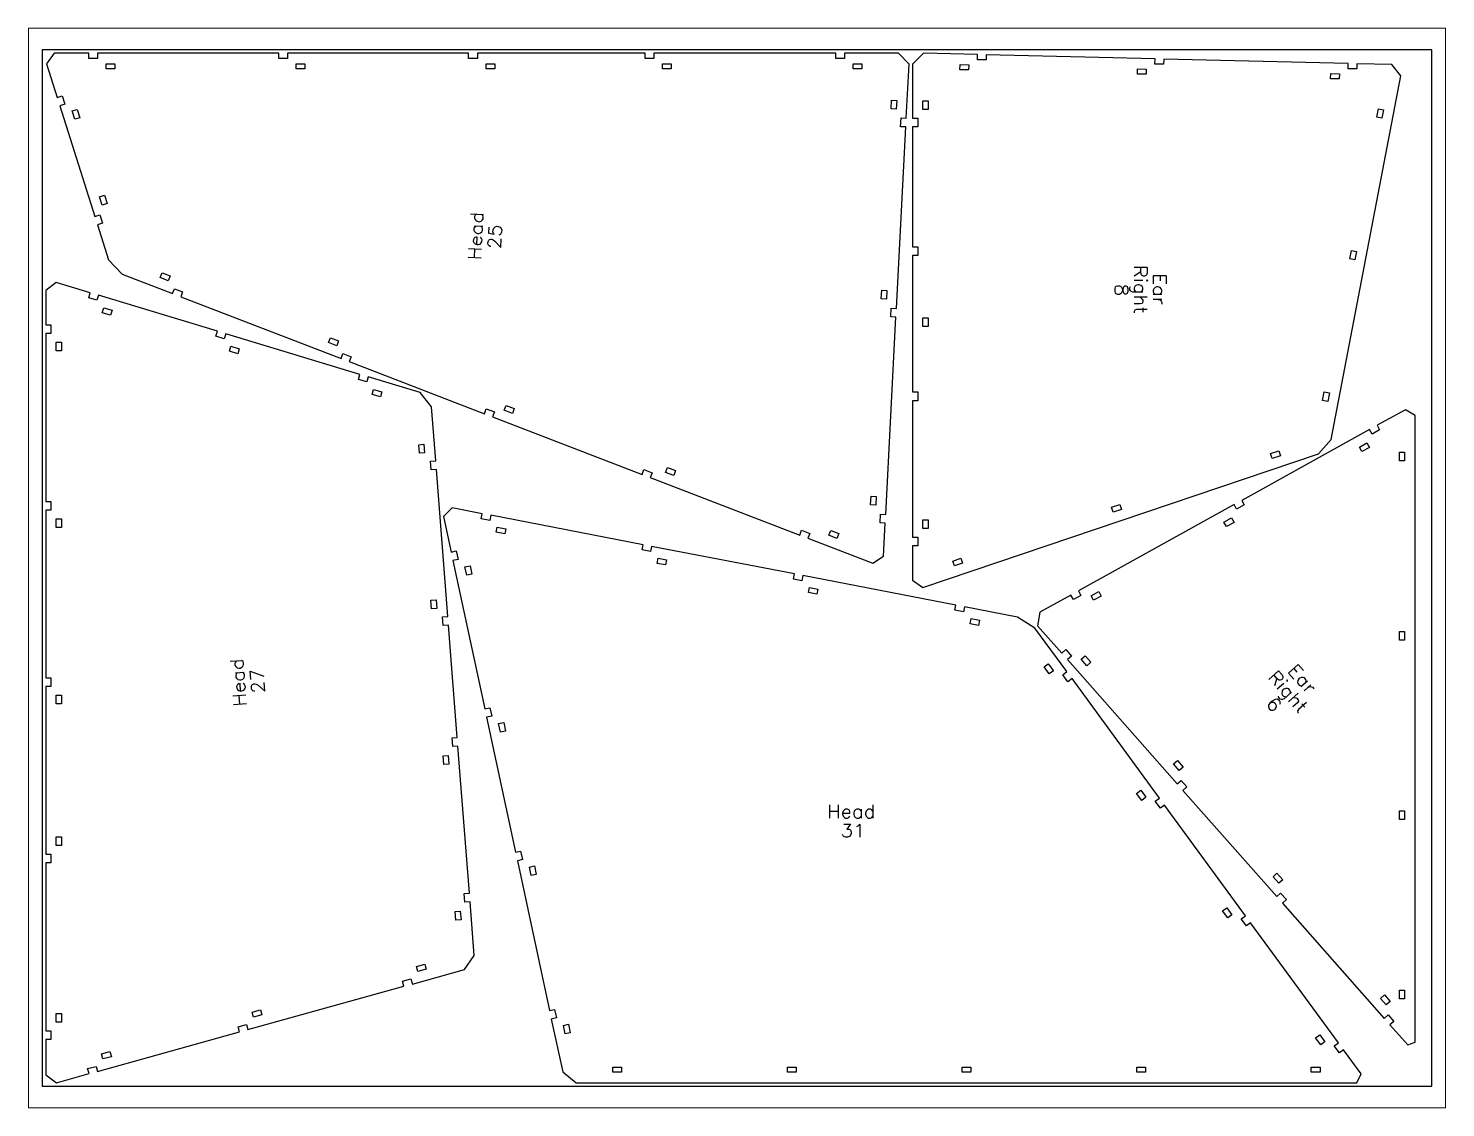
# Paper-space layout 'Layout' of a CAD drawing. Header units: millimetres, sheet in inches. Extents: x 0 to 10.5, y 0 to 8.
# The model-space entities are those that its viewports show. They can reach past a viewport. Long polylines and large blocks are cut down to what shows.
import ezdxf

# ---------------------------------------------------------------- set-up
doc = ezdxf.new("R2010")
doc.units = ezdxf.units.MM
doc.header["$MEASUREMENT"] = 0
for name, color, linetype, true_color in [('ear_right_cuts', 7, 'Continuous', 0xffffff), ('ear_right_marks', 7, 'Continuous', 0xffffff), ('head_cuts', 7, 'Continuous', 0xffffff), ('head_marks', 7, 'Continuous', 0xffffff), ('Sheet', 18, 'Continuous', 0x000000)]:
    doc.layers.add(name, color=color, linetype=linetype, true_color=true_color)

msp = doc.modelspace()

# ---------------------------------------------------------------- linework, layer by layer
at = {"layer": 'ear_right_cuts', "color": 7, "true_color": 0xffffff}
for points in [[(501.06, 588.8), (501.06, 557.65), (504.06, 557.65), (504.06, 552.65), (501.06, 552.65), (501.05, 483.49), (504.05, 483.49), (504.05, 478.49), (501.05, 478.49), (501.03, 399.88), (504.03, 399.88), (504.03, 394.88), (501.03, 394.88), (501.02, 316.26), (504.02, 316.26), (504.02, 311.26), (501.02, 311.26), (501.02, 291.54), (507.03, 287.22), (734.82, 364.27), (742.03, 372.54), (782.16, 582.09), (777.01, 588.48), (756.94, 588.96), (756.87, 585.96), (751.87, 586.08), (751.94, 589.08), (645.71, 591.65), (645.64, 588.65), (640.64, 588.77), (640.71, 591.77), (543.55, 594.13), (543.48, 591.13), (538.48, 591.25), (538.55, 594.25), (507.41, 595)], [(533.41, 588.37), (533.33, 585.37), (528.34, 585.49), (528.41, 588.49)], [(635.57, 585.9), (635.5, 582.9), (630.5, 583.02), (630.57, 586.02)], [(746.8, 583.2), (746.72, 580.21), (741.72, 580.33), (741.8, 583.33)], [(507.06, 567.65), (510.06, 567.65), (510.06, 562.65), (507.06, 562.65)], [(771.35, 557.53), (768.4, 558.1), (769.35, 563.01), (772.29, 562.44)], [(755.73, 475.99), (752.79, 476.55), (753.73, 481.46), (756.67, 480.9)], [(507.04, 442.67), (510.04, 442.67), (510.04, 437.67), (507.04, 437.67)], [(740.11, 394.44), (737.17, 395.01), (738.11, 399.92), (741.05, 399.36)], [(573.08, 265.24), (586.99, 249.47), (589.24, 251.46), (592.55, 247.71), (590.3, 245.72), (653.45, 174.16), (655.7, 176.15), (659.01, 172.4), (656.76, 170.42), (710.75, 109.23), (713, 111.21), (716.31, 107.46), (714.06, 105.48), (772.63, 39.1), (774.88, 41.09), (778.19, 37.34), (775.94, 35.36), (786.17, 23.76), (790.38, 25.35), (790.38, 386.43), (784.82, 389.7), (768.55, 380.68), (770, 378.06), (765.63, 375.63), (764.17, 378.26), (690.56, 337.45), (692.01, 334.83), (687.64, 332.4), (686.18, 335.03), (596.58, 285.36), (598.04, 282.74), (593.67, 280.32), (592.21, 282.94), (574.43, 273.08)], [(762.71, 370.59), (764.16, 367.96), (759.79, 365.54), (758.34, 368.16)], [(708.12, 361.58), (707.16, 364.42), (711.9, 366.02), (712.86, 363.18)], [(784.38, 360.28), (781.38, 360.28), (781.38, 365.28), (784.38, 365.28)], [(616.63, 330.63), (615.67, 333.47), (620.41, 335.07), (621.37, 332.23)], [(684.72, 327.36), (686.17, 324.73), (681.8, 322.31), (680.35, 324.93)], [(507.02, 326.26), (510.02, 326.26), (510.02, 321.26), (507.02, 321.26)], [(525.14, 299.68), (524.18, 302.52), (528.92, 304.13), (529.88, 301.28)], [(608.24, 284.96), (609.69, 282.34), (605.32, 279.92), (603.87, 282.54)], [(784.38, 256.95), (781.38, 256.95), (781.38, 261.95), (784.38, 261.95)], [(598.11, 245.94), (600.36, 247.93), (603.67, 244.18), (601.42, 242.2)], [(651.33, 185.63), (653.58, 187.62), (656.89, 183.87), (654.64, 181.88)], [(784.38, 153.63), (781.38, 153.63), (781.38, 158.63), (784.38, 158.63)], [(708.64, 120.7), (710.88, 122.68), (714.19, 118.93), (711.94, 116.95)], [(770.52, 50.57), (772.77, 52.56), (776.07, 48.81), (773.82, 46.82)], [(784.38, 50.3), (781.38, 50.3), (781.38, 55.3), (784.38, 55.3)]]:
    msp.add_lwpolyline(points, close=True, dxfattribs=at)
at = {"layer": 'ear_right_marks', "color": 7, "true_color": 0xffffff}
for points in [[(636.13, 471.64), (628.63, 471.64)], [(632.56, 469.14), (628.63, 466.64)], [(632.56, 468.43), (632.56, 471.64)], [(632.92, 467.36), (632.56, 468.43)], [(633.27, 467), (632.92, 467.36)], [(633.99, 466.64), (633.27, 467)], [(634.7, 466.64), (633.99, 466.64)], [(635.42, 467), (634.7, 466.64)], [(635.77, 467.36), (635.42, 467)], [(636.13, 468.43), (635.77, 467.36)], [(636.13, 471.64), (636.13, 468.43)], [(647.13, 466.82), (639.63, 466.82)], [(639.63, 466.82), (639.63, 462.18)], [(643.56, 466.82), (643.56, 463.96)], [(647.13, 466.82), (647.13, 462.18)], [(617.63, 459.32), (617.99, 460.39)], [(617.63, 457.89), (617.63, 459.32)], [(617.99, 456.82), (617.63, 457.89)], [(617.99, 460.39), (618.35, 460.75)], [(618.35, 460.75), (619.06, 461.11)], [(619.06, 461.11), (620.13, 461.11)], [(620.13, 461.11), (620.85, 460.75)], [(620.85, 460.75), (621.56, 460.04)], [(621.56, 457.18), (620.85, 456.46)], [(621.56, 460.04), (621.92, 458.96)], [(621.92, 458.25), (621.56, 457.18)], [(622.27, 459.68), (621.92, 458.25)], [(621.92, 458.96), (622.27, 457.54)], [(622.63, 460.39), (622.27, 459.68)], [(622.27, 457.54), (622.63, 456.82)], [(623.35, 460.75), (622.63, 460.39)], [(624.06, 460.75), (623.35, 460.75)], [(624.77, 460.39), (624.06, 460.75)], [(625.13, 459.32), (624.77, 460.39)], [(624.77, 456.82), (625.13, 457.89)], [(625.13, 457.89), (625.13, 459.32)], [(626.13, 459.86), (626.49, 460.57)], [(626.13, 458.79), (626.13, 459.86)], [(626.49, 458.07), (626.13, 458.79)], [(626.85, 457.71), (626.49, 458.07)], [(627.92, 457.36), (626.85, 457.71)], [(633.63, 457.36), (627.92, 457.36)], [(633.63, 464.14), (628.63, 464.14)], [(628.99, 460.57), (628.63, 459.86)], [(628.63, 459.86), (628.63, 458.79)], [(628.63, 458.79), (628.99, 458.07)], [(629.7, 461.29), (628.99, 460.57)], [(628.99, 458.07), (629.7, 457.36)], [(630.77, 461.64), (629.7, 461.29)], [(631.49, 461.64), (630.77, 461.64)], [(632.56, 461.29), (631.49, 461.64)], [(633.27, 460.57), (632.56, 461.29)], [(632.56, 457.36), (633.27, 458.07)], [(633.63, 459.86), (633.27, 460.57)], [(633.27, 458.07), (633.63, 458.79)], [(633.63, 458.79), (633.63, 459.86)], [(636.13, 464.5), (635.77, 464.14)], [(635.77, 464.14), (636.13, 463.79)], [(636.49, 464.14), (636.13, 464.5)], [(636.13, 463.79), (636.49, 464.14)], [(639.99, 459.32), (639.63, 458.61)], [(639.63, 458.61), (639.63, 457.54)], [(639.63, 457.54), (639.99, 456.82)], [(640.7, 460.04), (639.99, 459.32)], [(641.77, 460.39), (640.7, 460.04)], [(642.49, 460.39), (641.77, 460.39)], [(643.56, 460.04), (642.49, 460.39)], [(644.27, 459.32), (643.56, 460.04)], [(644.63, 458.61), (644.27, 459.32)], [(644.27, 456.82), (644.63, 457.54)], [(644.63, 457.54), (644.63, 458.61)], [(618.35, 456.46), (617.99, 456.82)], [(619.06, 456.11), (618.35, 456.46)], [(620.13, 456.11), (619.06, 456.11)], [(620.85, 456.46), (620.13, 456.11)], [(622.63, 456.82), (623.35, 456.46)], [(623.35, 456.46), (624.06, 456.46)], [(624.06, 456.46), (624.77, 456.82)], [(636.13, 454.5), (628.63, 454.5)], [(632.2, 450.57), (628.63, 450.57)], [(632.2, 454.5), (633.27, 453.43)], [(633.27, 450.93), (632.2, 450.57)], [(633.27, 453.43), (633.63, 452.71)], [(633.63, 451.64), (633.27, 450.93)], [(633.63, 452.71), (633.63, 451.64)], [(644.63, 456.11), (639.63, 456.11)], [(644.63, 453.25), (639.63, 453.25)], [(639.99, 456.82), (640.7, 456.11)], [(642.49, 453.25), (643.56, 452.89)], [(643.56, 456.11), (644.27, 456.82)], [(643.56, 452.89), (644.27, 452.18)], [(644.27, 452.18), (644.63, 451.46)], [(644.63, 451.46), (644.63, 450.39)], [(628.99, 447), (628.63, 446.29)], [(628.63, 446.29), (628.63, 445.57)], [(630.06, 447.36), (628.99, 447)], [(636.13, 447.36), (630.06, 447.36)], [(633.63, 448.43), (633.63, 445.93)], [(711.74, 239.3), (706.12, 234.34)], [(711.19, 234.53), (709.06, 236.94)], [(711.74, 239.3), (713.87, 236.89)], [(713.87, 236.89), (714.31, 235.85)], [(723.18, 242.96), (717.56, 238)], [(717.56, 238), (720.63, 234.52)], [(720.5, 240.6), (722.39, 238.46)], [(723.18, 242.96), (726.25, 239.48)], [(710.72, 235.06), (709.43, 230.59)], [(714.83, 232.02), (711.08, 228.71)], [(712.17, 233.96), (711.19, 234.53)], [(712.67, 233.93), (712.17, 233.96)], [(713.44, 234.13), (712.67, 233.93)], [(713.98, 234.6), (713.44, 234.13)], [(714.28, 235.34), (713.98, 234.6)], [(714.31, 235.85), (714.28, 235.34)], [(714.88, 228.73), (714.34, 228.26)], [(715.92, 229.17), (714.88, 228.73)], [(716.93, 229.11), (715.92, 229.17)], [(716.47, 233.94), (716.44, 233.44)], [(716.44, 233.44), (716.94, 233.41)], [(716.97, 233.91), (716.47, 233.94)], [(717.67, 228.81), (716.93, 229.11)], [(716.94, 233.41), (716.97, 233.91)], [(718.37, 228), (717.67, 228.81)], [(722.85, 233.62), (722.79, 232.61)], [(722.79, 232.61), (722.99, 231.84)], [(723.42, 234.6), (722.85, 233.62)], [(722.99, 231.84), (723.7, 231.04)], [(723.95, 235.07), (723.42, 234.6)], [(723.7, 231.04), (724.44, 230.74)], [(724.99, 235.51), (723.95, 235.07)], [(724.44, 230.74), (725.45, 230.67)], [(728.4, 233.27), (724.65, 229.97)], [(726, 235.45), (724.99, 235.51)], [(726.74, 235.15), (726, 235.45)], [(730.29, 231.13), (726.54, 227.82)], [(727.45, 234.35), (726.74, 235.15)], [(727.65, 233.57), (727.45, 234.35)], [(727.59, 232.57), (727.65, 233.57)], [(728.68, 229.71), (729.72, 230.16)], [(729.72, 230.16), (730.73, 230.09)], [(730.73, 230.09), (731.47, 229.79)], [(731.47, 229.79), (732.18, 228.99)], [(706.83, 220.68), (706, 219.47)], [(708.17, 221.86), (706.83, 220.68)], [(707.87, 221.12), (706.83, 220.68)], [(708.88, 221.06), (707.87, 221.12)], [(709.75, 222.77), (708.17, 221.86)], [(709.86, 220.49), (708.88, 221.06)], [(711.02, 222.95), (709.75, 222.77)], [(710.1, 220.22), (709.86, 220.49)], [(712, 222.38), (711.02, 222.95)], [(712.04, 223.84), (711.84, 224.62)], [(712.47, 221.84), (712, 222.38)], [(712.75, 223.04), (712.04, 223.84)], [(712.92, 220.8), (712.47, 221.84)], [(712.62, 220.06), (712.92, 220.8)], [(713.49, 222.74), (712.75, 223.04)], [(714, 222.71), (713.49, 222.74)], [(713.78, 227.28), (713.71, 226.27)], [(713.71, 226.27), (713.92, 225.5)], [(714.34, 228.26), (713.78, 227.28)], [(713.92, 225.5), (714.63, 224.7)], [(715.04, 223.15), (714, 222.71)], [(714.63, 224.7), (715.37, 224.4)], [(719.32, 226.93), (715.04, 223.15)], [(715.37, 224.4), (716.37, 224.33)], [(723.09, 226.44), (717.46, 221.48)], [(718.58, 227.23), (718.37, 228)], [(718.52, 226.22), (718.58, 227.23)], [(722.74, 220.9), (720.06, 218.54)], [(720.14, 223.85), (721.65, 223.75)], [(721.65, 223.75), (722.39, 223.45)], [(722.39, 223.45), (723.1, 222.65)], [(723.31, 221.88), (722.74, 220.9)], [(723.1, 222.65), (723.31, 221.88)], [(727.81, 221.09), (723.26, 217.07)], [(706, 219.47), (705.94, 218.46)], [(705.94, 218.46), (706.38, 217.42)], [(706.38, 217.42), (706.61, 217.15)], [(706.61, 217.15), (707.59, 216.58)], [(707.59, 216.58), (708.6, 216.52)], [(708.6, 216.52), (709.64, 216.96)], [(709.64, 216.96), (709.91, 217.2)], [(709.91, 217.2), (710.47, 218.17)], [(710.54, 219.18), (710.1, 220.22)], [(710.47, 218.17), (710.54, 219.18)], [(723.26, 217.07), (722.69, 216.1)], [(722.69, 216.1), (722.9, 215.32)], [(722.9, 215.32), (723.37, 214.79)], [(725.23, 220.24), (726.88, 218.36)]]:
    msp.add_lwpolyline(points, dxfattribs=at)
at = {"layer": 'head_cuts', "color": 7, "true_color": 0xffffff}
for points in [[(484.39, 305.27), (485.38, 324.4), (482.38, 324.56), (482.64, 329.55), (485.64, 329.39), (491.52, 443.07), (488.53, 443.23), (488.78, 448.22), (491.78, 448.07), (497.19, 552.56), (494.2, 552.71), (494.45, 557.71), (497.45, 557.55), (499.06, 588.66), (493.04, 595), (461.89, 595), (461.89, 592), (456.89, 592), (456.89, 595), (352.16, 595), (352.16, 592), (347.16, 592), (347.16, 595), (250.5, 595), (250.5, 592), (245.5, 592), (245.5, 595), (141.19, 595), (141.19, 592), (136.19, 592), (136.19, 595), (31.89, 595), (31.89, 592), (26.89, 592), (26.89, 595), (6.82, 595), (2.39, 588.95), (8.56, 569.47), (11.42, 570.38), (12.93, 565.61), (10.07, 564.71), (30.26, 501.01), (33.12, 501.91), (34.63, 497.15), (31.77, 496.24), (38.15, 476.09), (46, 467.75), (75.06, 456.55), (76.14, 459.35), (80.81, 457.55), (79.73, 454.75), (172.06, 419.17), (173.14, 421.97), (177.81, 420.17), (176.73, 417.37), (254.55, 387.38), (255.63, 390.18), (260.3, 388.38), (259.22, 385.58), (345.33, 352.39), (346.41, 355.19), (351.07, 353.39), (349.99, 350.59), (436.1, 317.41), (437.18, 320.21), (441.85, 318.41), (440.77, 315.61), (478.13, 301.21)], [(41.89, 589), (41.89, 586), (36.89, 586), (36.89, 589)], [(151.19, 589), (151.19, 586), (146.19, 586), (146.19, 589)], [(260.5, 589), (260.5, 586), (255.5, 586), (255.5, 589)], [(362.16, 589), (362.16, 586), (357.16, 586), (357.16, 589)], [(471.89, 589), (471.89, 586), (466.89, 586), (466.89, 589)], [(491.72, 562.85), (488.72, 563.01), (488.98, 568), (491.98, 567.85)], [(17.3, 561.75), (20.16, 562.66), (21.67, 557.89), (18.81, 556.99)], [(32.95, 512.35), (35.81, 513.26), (37.32, 508.49), (34.47, 507.59)], [(67.89, 465.75), (68.97, 468.55), (73.63, 466.75), (72.55, 463.95)], [(248.72, 75.23), (246.3, 106.29), (243.31, 106.06), (242.93, 111.04), (245.92, 111.27), (239.32, 195.94), (236.33, 195.7), (235.94, 200.69), (238.93, 200.92), (233.89, 265.64), (230.9, 265.41), (230.51, 270.39), (233.5, 270.63), (226.91, 355.29), (223.92, 355.06), (223.53, 360.04), (226.52, 360.27), (224.1, 391.33), (217.53, 399.5), (187.72, 408.53), (186.85, 405.66), (182.06, 407.11), (182.93, 409.98), (105.63, 433.4), (104.76, 430.53), (99.97, 431.97), (100.84, 434.85), (32.38, 455.58), (31.51, 452.71), (26.73, 454.16), (27.6, 457.03), (8.08, 462.94), (2, 458.43), (2, 438.55), (5, 438.55), (5, 433.55), (2, 433.55), (2, 336.9), (5, 336.9), (5, 331.9), (2, 331.9), (2, 235.25), (5, 235.25), (5, 230.25), (2, 230.25), (2, 133.6), (5, 133.6), (5, 128.6), (2, 128.6), (2, 31.95), (5, 31.95), (5, 26.95), (2, 26.95), (2, 6.65), (8.12, 2), (26.95, 7.23), (26.15, 10.12), (30.97, 11.45), (31.77, 8.56), (113.56, 31.26), (112.76, 34.15), (117.58, 35.49), (118.38, 32.6), (208.26, 57.54), (207.46, 60.43), (212.28, 61.77), (213.08, 58.87), (243.1, 67.2)], [(486.05, 453.37), (483.05, 453.52), (483.31, 458.52), (486.31, 458.36)], [(40.21, 446.94), (39.34, 444.07), (34.56, 445.52), (35.43, 448.39)], [(8, 428.55), (11, 428.55), (11, 423.55), (8, 423.55)], [(113.46, 424.76), (112.59, 421.88), (107.8, 423.33), (108.67, 426.2)], [(164.89, 428.36), (165.97, 431.16), (170.63, 429.36), (169.55, 426.56)], [(195.55, 399.89), (194.68, 397.02), (189.89, 398.47), (190.76, 401.34)], [(266.04, 389.38), (267.12, 392.18), (271.79, 390.38), (270.71, 387.58)], [(220.15, 364.79), (217.16, 364.56), (216.77, 369.54), (219.76, 369.78)], [(358.89, 353.6), (359.97, 356.39), (364.63, 354.6), (363.56, 351.8)], [(479.9, 334.7), (476.91, 334.85), (477.16, 339.85), (480.16, 339.69)], [(8, 326.9), (11, 326.9), (11, 321.9), (8, 321.9)], [(307.31, 2), (756.81, 2), (759.41, 7.13), (749.24, 21.02), (746.82, 19.25), (743.87, 23.28), (746.29, 25.05), (695.73, 94.18), (693.31, 92.4), (690.36, 96.44), (692.78, 98.21), (646.21, 161.88), (643.79, 160.11), (640.83, 164.14), (643.25, 165.92), (592.9, 234.76), (590.48, 232.99), (587.52, 237.02), (589.95, 238.79), (571.55, 263.93), (561.57, 270.26), (530.99, 276.17), (530.42, 273.22), (525.51, 274.17), (526.08, 277.12), (437.92, 294.14), (437.36, 291.19), (432.45, 292.14), (433.01, 295.09), (350.82, 310.96), (350.25, 308.01), (345.34, 308.96), (345.91, 311.91), (258.22, 328.84), (257.66, 325.89), (252.75, 326.84), (253.32, 329.79), (235.94, 333.14), (231.04, 328.14), (235.42, 307.71), (238.35, 308.34), (239.4, 303.45), (236.47, 302.82), (254.79, 217.38), (257.72, 218.01), (258.77, 213.12), (255.83, 212.49), (272.49, 134.78), (275.43, 135.41), (276.48, 130.52), (273.54, 129.89), (292.05, 43.56), (294.99, 44.18), (296.04, 39.3), (293.1, 38.67), (299.63, 8.21)], [(266.91, 321.05), (266.34, 318.11), (261.43, 319.05), (262, 322)], [(452.88, 317.37), (453.95, 320.17), (458.62, 318.37), (457.54, 315.58)], [(359.5, 303.17), (358.93, 300.23), (354.02, 301.17), (354.59, 304.12)], [(243.38, 299.19), (246.32, 299.82), (247.36, 294.93), (244.43, 294.3)], [(446.61, 286.35), (446.04, 283.41), (441.13, 284.35), (441.7, 287.3)], [(227.13, 275.15), (224.14, 274.91), (223.75, 279.9), (226.74, 280.13)], [(539.67, 268.38), (539.1, 265.44), (534.19, 266.38), (534.76, 269.33)], [(582.15, 239.29), (579.73, 237.51), (576.78, 241.55), (579.2, 243.32)], [(8, 225.25), (11, 225.25), (11, 220.25), (8, 220.25)], [(262.75, 208.86), (265.68, 209.49), (266.73, 204.6), (263.8, 203.97)], [(234.12, 185.5), (231.13, 185.27), (230.74, 190.25), (233.73, 190.48)], [(635.46, 166.41), (633.04, 164.64), (630.09, 168.67), (632.51, 170.44)], [(8, 143.6), (11, 143.6), (11, 138.6), (8, 138.6)], [(280.46, 126.26), (283.39, 126.89), (284.44, 122), (281.51, 121.37)], [(241.1, 95.85), (238.11, 95.62), (237.72, 100.6), (240.71, 100.84)], [(684.98, 98.7), (682.56, 96.93), (679.61, 100.97), (682.03, 102.74)], [(216.3, 65.99), (215.49, 68.88), (220.31, 70.22), (221.11, 67.33)], [(8, 41.95), (11, 41.95), (11, 36.95), (8, 36.95)], [(121.6, 39.72), (120.79, 42.61), (125.61, 43.94), (126.41, 41.05)], [(300.02, 35.04), (302.95, 35.66), (304, 30.78), (301.06, 30.15)], [(738.5, 25.55), (736.08, 23.78), (733.12, 27.81), (735.55, 29.58)], [(34.98, 15.68), (34.18, 18.57), (39, 19.91), (39.8, 17.02)], [(328.46, 8), (328.46, 11), (333.46, 11), (333.46, 8)], [(429.01, 8), (429.01, 11), (434.01, 11), (434.01, 8)], [(529.56, 8), (529.56, 11), (534.56, 11), (534.56, 8)], [(630.11, 8), (630.11, 11), (635.11, 11), (635.11, 8)], [(730.66, 8), (730.66, 11), (735.66, 11), (735.66, 8)]]:
    msp.add_lwpolyline(points, close=True, dxfattribs=at)
at = {"layer": 'head_marks', "color": 7, "true_color": 0xffffff}
for points in [[(246.5, 502.55), (253.99, 502.16)], [(248.93, 500.99), (248.87, 499.92)], [(248.87, 499.92), (249.19, 499.19)], [(249.32, 501.68), (248.93, 500.99)], [(249.19, 499.19), (249.87, 498.44)], [(250.07, 502.36), (249.32, 501.68)], [(249.87, 498.44), (250.92, 498.03)], [(250.92, 498.03), (251.63, 497.99)], [(251.63, 497.99), (252.72, 498.29)], [(252.72, 498.29), (253.47, 498.97)], [(253.6, 501.46), (252.92, 502.21)], [(253.47, 498.97), (253.86, 499.66)], [(253.92, 500.73), (253.6, 501.46)], [(253.86, 499.66), (253.92, 500.73)], [(248.58, 494.21), (248.52, 493.14)], [(248.52, 493.14), (248.84, 492.41)], [(248.97, 494.91), (248.58, 494.21)], [(248.65, 495.64), (253.64, 495.38)], [(248.84, 492.41), (249.52, 491.66)], [(249.72, 495.58), (248.97, 494.91)], [(249.52, 491.66), (250.57, 491.25)], [(250.57, 491.25), (251.28, 491.21)], [(251.28, 491.21), (252.37, 491.51)], [(252.37, 491.51), (253.12, 492.19)], [(253.25, 494.69), (252.57, 495.44)], [(253.12, 492.19), (253.51, 492.88)], [(253.57, 493.95), (253.25, 494.69)], [(253.51, 492.88), (253.57, 493.95)], [(257.12, 494.84), (256.93, 491.28)], [(256.93, 491.28), (260.13, 490.75)], [(259.49, 492.22), (259.54, 493.29)], [(259.79, 491.13), (259.49, 492.22)], [(259.54, 493.29), (259.95, 494.34)], [(260.13, 490.75), (259.79, 491.13)], [(259.95, 494.34), (260.7, 495.01)], [(260.7, 495.01), (261.79, 495.32)], [(261.79, 495.32), (262.51, 495.28)], [(262.51, 495.28), (263.56, 494.87)], [(263.69, 490.57), (262.96, 490.25)], [(263.56, 494.87), (264.23, 494.12)], [(264.07, 490.91), (263.69, 490.57)], [(264.48, 491.96), (264.07, 490.91)], [(264.23, 494.12), (264.54, 493.03)], [(264.54, 493.03), (264.48, 491.96)], [(245.47, 482.57), (252.96, 482.18)], [(248.24, 487.79), (248.19, 486.72)], [(248.19, 486.72), (248.51, 485.99)], [(248.64, 488.49), (248.24, 487.79)], [(248.51, 485.99), (249.18, 485.24)], [(249.01, 488.83), (248.64, 488.49)], [(248.78, 477.39), (249.03, 482.39)], [(249.74, 489.15), (249.01, 488.83)], [(249.18, 485.24), (250.23, 484.83)], [(250.46, 489.11), (249.74, 489.15)], [(250.23, 484.83), (250.46, 489.11)], [(250.23, 484.83), (250.95, 484.79)], [(250.95, 484.79), (252.04, 485.09)], [(252.04, 485.09), (252.79, 485.77)], [(252.92, 488.27), (252.24, 489.02)], [(252.79, 485.77), (253.18, 486.46)], [(253.24, 487.53), (252.92, 488.27)], [(253.18, 486.46), (253.24, 487.53)], [(256.62, 485.21), (256.69, 486.64)], [(256.94, 484.48), (256.62, 485.21)], [(256.69, 486.64), (257.09, 487.33)], [(257.28, 484.11), (256.94, 484.48)], [(257.09, 487.33), (257.46, 487.67)], [(257.97, 483.71), (257.28, 484.11)], [(257.46, 487.67), (258.19, 487.99)], [(258.33, 483.69), (257.97, 483.71)], [(258.19, 487.99), (258.91, 487.95)], [(258.91, 487.95), (259.6, 487.56)], [(259.6, 487.56), (260.64, 486.79)], [(260.64, 486.79), (264.02, 483.04)], [(264.02, 483.04), (264.28, 488.03)], [(245.21, 477.58), (252.7, 477.19)], [(108.29, 244.74), (115.77, 245.31)], [(111.85, 245.01), (111.19, 244.25)], [(115.47, 244.57), (114.7, 245.23)], [(111.19, 244.25), (110.89, 243.51)], [(110.89, 243.51), (110.97, 242.44)], [(110.97, 242.44), (111.38, 241.75)], [(111.3, 238.16), (116.28, 238.54)], [(111.38, 241.75), (112.15, 241.09)], [(111.71, 237.48), (111.4, 236.74)], [(111.4, 236.74), (111.48, 235.67)], [(112.36, 238.25), (111.71, 237.48)], [(112.15, 241.09), (113.24, 240.82)], [(113.24, 240.82), (113.96, 240.87)], [(113.96, 240.87), (115, 241.31)], [(115, 241.31), (115.65, 242.08)], [(115.98, 237.8), (115.21, 238.46)], [(115.88, 243.89), (115.47, 244.57)], [(115.65, 242.08), (115.96, 242.82)], [(115.96, 242.82), (115.88, 243.89)], [(116.39, 237.12), (115.98, 237.8)], [(116.47, 236.05), (116.39, 237.12)], [(119.74, 239.16), (127.49, 236.17)], [(120.12, 234.18), (119.74, 239.16)], [(111.48, 235.67), (111.9, 234.99)], [(112.19, 231.07), (111.89, 230.33)], [(111.89, 230.33), (111.97, 229.26)], [(111.9, 234.99), (112.66, 234.33)], [(111.97, 229.26), (112.38, 228.58)], [(112.52, 231.45), (112.19, 231.07)], [(112.38, 228.58), (113.15, 227.92)], [(113.21, 231.86), (112.52, 231.45)], [(112.66, 234.33), (113.76, 234.05)], [(113.92, 231.92), (113.21, 231.86)], [(113.76, 234.05), (114.47, 234.11)], [(114.24, 227.64), (113.92, 231.92)], [(114.47, 234.11), (115.51, 234.55)], [(115.51, 234.55), (116.17, 235.31)], [(116.47, 231.39), (115.7, 232.05)], [(116, 228.14), (116.66, 228.9)], [(116.17, 235.31), (116.47, 236.05)], [(116.88, 230.71), (116.47, 231.39)], [(116.66, 228.9), (116.96, 229.64)], [(116.96, 229.64), (116.88, 230.71)], [(120.42, 230.26), (120.72, 231)], [(120.53, 228.84), (120.42, 230.26)], [(120.94, 228.15), (120.53, 228.84)], [(120.72, 231), (121.05, 231.38)], [(121.05, 231.38), (121.74, 231.79)], [(121.74, 231.79), (122.45, 231.85)], [(122.45, 231.85), (123.19, 231.55)], [(123.19, 231.55), (124.31, 230.92)], [(124.31, 230.92), (128.14, 227.62)], [(128.14, 227.62), (127.76, 232.61)], [(109.8, 224.8), (117.28, 225.37)], [(110.18, 219.81), (117.66, 220.38)], [(113.15, 227.92), (114.24, 227.64)], [(113.74, 220.08), (113.36, 225.07)], [(114.24, 227.64), (114.96, 227.7)], [(114.96, 227.7), (116, 228.14)], [(121.32, 227.82), (120.94, 228.15)], [(122.06, 227.52), (121.32, 227.82)], [(122.42, 227.55), (122.06, 227.52)], [(453.26, 161.99), (453.26, 154.49)], [(453.26, 158.42), (458.26, 158.42)], [(458.26, 161.99), (458.26, 154.49)], [(461.12, 158.42), (460.76, 157.35)], [(460.76, 157.35), (465.05, 157.35)], [(460.76, 157.35), (460.76, 156.63)], [(460.76, 156.63), (461.12, 155.56)], [(461.83, 159.13), (461.12, 158.42)], [(461.12, 155.56), (461.83, 154.85)], [(462.55, 159.49), (461.83, 159.13)], [(463.62, 159.49), (462.55, 159.49)], [(464.33, 159.13), (463.62, 159.49)], [(464.69, 158.78), (464.33, 159.13)], [(464.33, 154.85), (465.05, 155.56)], [(465.05, 158.06), (464.69, 158.78)], [(465.05, 157.35), (465.05, 158.06)], [(467.55, 158.42), (467.19, 157.35)], [(467.19, 157.35), (467.19, 156.63)], [(467.19, 156.63), (467.55, 155.56)], [(468.26, 159.13), (467.55, 158.42)], [(467.55, 155.56), (468.26, 154.85)], [(468.97, 159.49), (468.26, 159.13)], [(470.05, 159.49), (468.97, 159.49)], [(470.76, 159.13), (470.05, 159.49)], [(471.47, 158.42), (470.76, 159.13)], [(470.76, 154.85), (471.47, 155.56)], [(471.47, 159.49), (471.47, 154.49)], [(474.33, 158.42), (473.97, 157.35)], [(473.97, 157.35), (473.97, 156.63)], [(473.97, 156.63), (474.33, 155.56)], [(475.05, 159.13), (474.33, 158.42)], [(474.33, 155.56), (475.05, 154.85)], [(475.76, 159.49), (475.05, 159.13)], [(476.83, 159.49), (475.76, 159.49)], [(477.55, 159.13), (476.83, 159.49)], [(478.26, 158.42), (477.55, 159.13)], [(477.55, 154.85), (478.26, 155.56)], [(478.26, 161.99), (478.26, 154.49)], [(461.47, 150.99), (465.4, 150.99)], [(461.83, 154.85), (462.55, 154.49)], [(462.55, 154.49), (463.62, 154.49)], [(465.4, 150.99), (463.26, 148.13)], [(463.26, 148.13), (464.33, 148.13)], [(463.62, 154.49), (464.33, 154.85)], [(464.33, 148.13), (465.05, 147.78)], [(465.05, 147.78), (465.4, 147.42)], [(465.4, 147.42), (465.76, 146.35)], [(468.26, 154.85), (468.97, 154.49)], [(468.97, 154.49), (470.05, 154.49)], [(468.97, 149.56), (469.69, 149.92)], [(469.69, 149.92), (470.76, 150.99)], [(470.05, 154.49), (470.76, 154.85)], [(470.76, 150.99), (470.76, 143.49)], [(475.05, 154.85), (475.76, 154.49)], [(475.76, 154.49), (476.83, 154.49)], [(476.83, 154.49), (477.55, 154.85)], [(461.12, 144.21), (460.76, 144.92)], [(461.47, 143.85), (461.12, 144.21)], [(462.55, 143.49), (461.47, 143.85)], [(463.62, 143.49), (462.55, 143.49)], [(464.69, 143.85), (463.62, 143.49)], [(465.4, 144.56), (464.69, 143.85)], [(465.76, 145.63), (465.4, 144.56)], [(465.76, 146.35), (465.76, 145.63)]]:
    msp.add_lwpolyline(points, dxfattribs=at)
at = {"layer": 'Sheet', "color": 18, "true_color": 0x000000}
msp.add_lwpolyline([(0, 0), (800, 0), (800, 597), (0, 597)], close=True, dxfattribs=at)

psp = doc.layouts.new('Layout')

# ---------------------------------------------------------------- viewports
at = {"layer": '0'}
psp.add_viewport(center=(5.25, 4), size=(10.5, 8), view_center_point=(400, 298.5), view_height=621.71429, dxfattribs=at)

doc.saveas('drawing.dxf')
